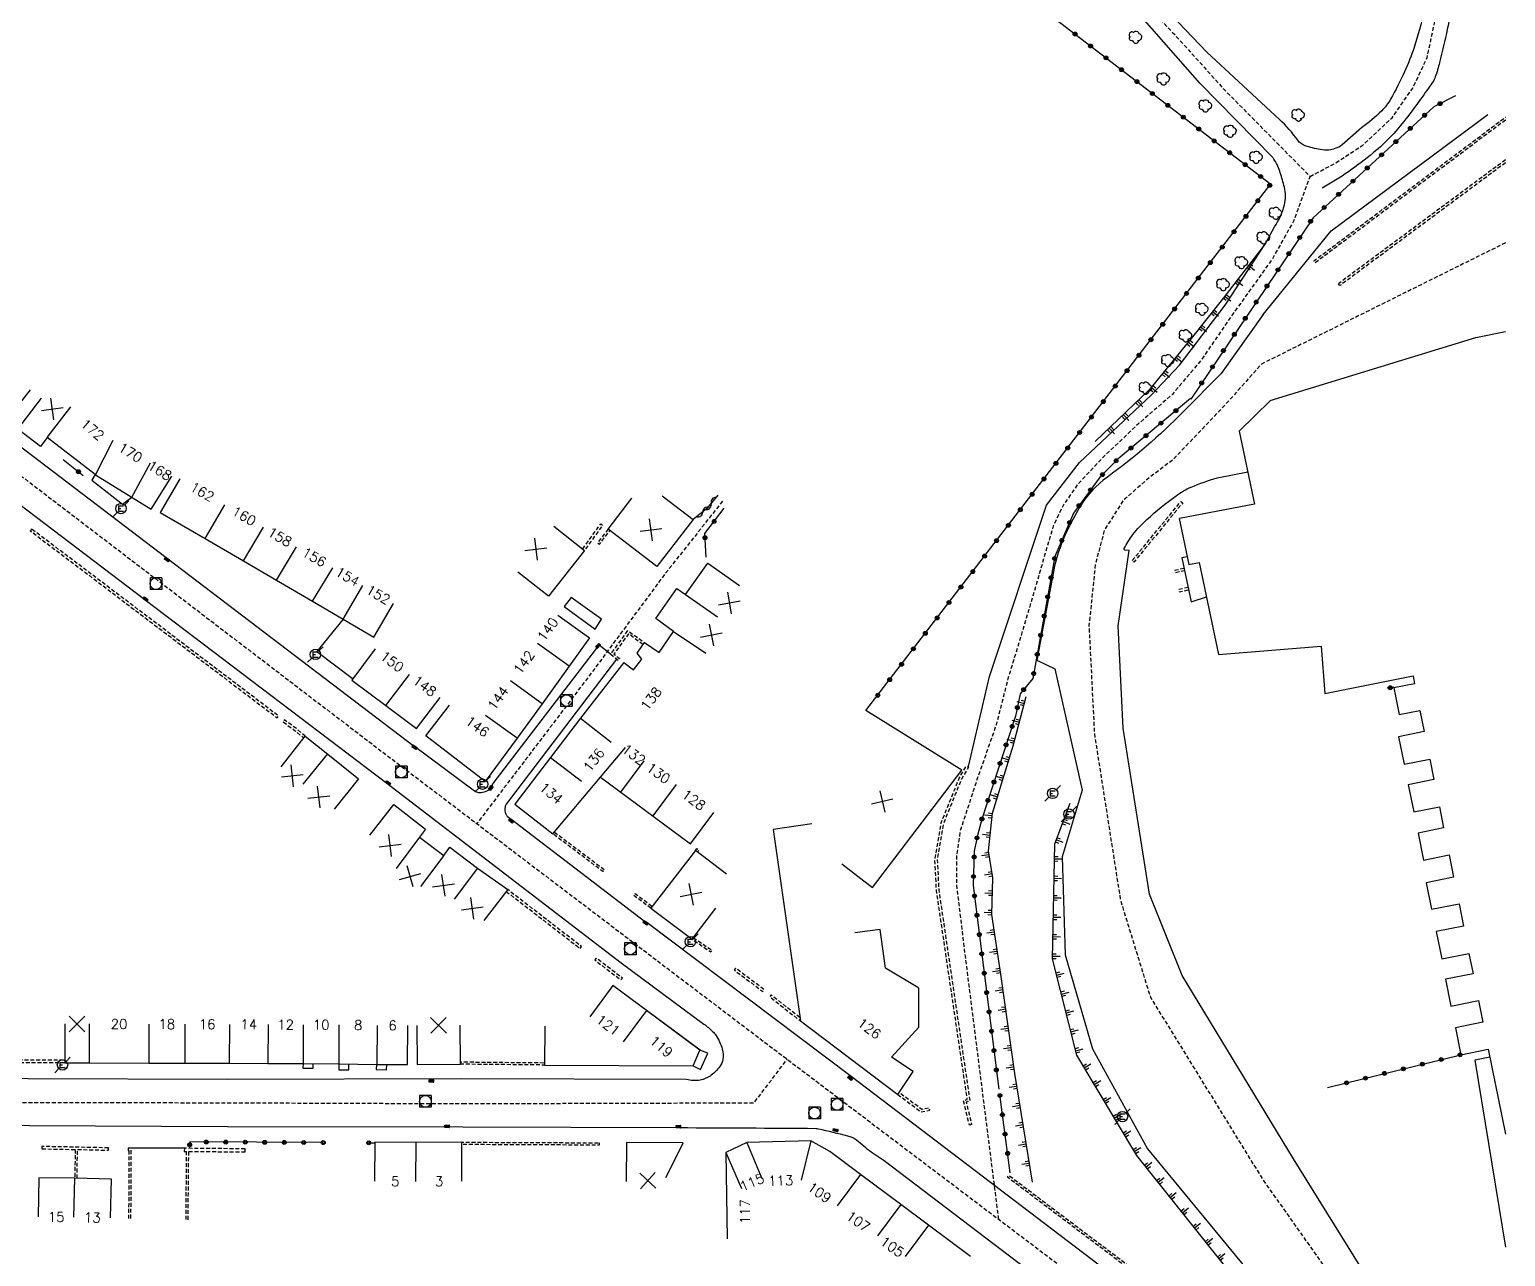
# Model space of a CAD drawing. Header units: millimetres. Extents: x 151000 to 152000, y 128000 to 129000.
# Drawn here: x 151810.7 to 152000, y 128462.5 to 128620 of the extents above; entities that cross this region are included whole.
import ezdxf
from ezdxf.enums import TextEntityAlignment as Align

# ---------------------------------------------------------------- set-up
doc = ezdxf.new("R2010")
doc.units = ezdxf.units.MM
doc.linetypes.add('DASHED', pattern=[0.75, 0.5, -0.25])
doc.layers.get('0').update_dxf_attribs({"linetype": 'CONTINUOUS'})
for name, color, linetype in [('W0001', 6, 'DASHED'), ('W0008', 7, 'CONTINUOUS'), ('W0100', 7, 'CONTINUOUS'), ('W0112', 1, 'DASHED'), ('W0211', 2, 'CONTINUOUS'), ('W0300', 7, 'CONTINUOUS'), ('W0302', 3, 'CONTINUOUS'), ('W0310', 3, 'CONTINUOUS'), ('W0322', 7, 'CONTINUOUS'), ('W0334', 7, 'CONTINUOUS'), ('W0400', 7, 'CONTINUOUS'), ('W0420', 7, 'CONTINUOUS'), ('W0471', 7, 'CONTINUOUS'), ('W0984', 7, 'CONTINUOUS'), ('W0991', 7, 'CONTINUOUS'), ('W1102', 7, 'CONTINUOUS')]:
    doc.layers.add(name, color=color, linetype=linetype)
doc.styles.get("Standard").update_dxf_attribs({"font": 'romans.shx', "width": 0.85})

# ---------------------------------------------------------------- blocks, each defined once
blk = doc.blocks.new('t991o')
at = {"color": 0, "linetype": 'Continuous'}
for p, q in [((-1, 1), (1, -1)), ((-1, -1), (1, 1))]:
    blk.add_line(p, q, dxfattribs=at)
blk = doc.blocks.new('t322o')
at = {"color": 0, "linetype": 'Continuous'}
for radius in [0.25, 0.15]:
    blk.add_circle((0, 0), radius, dxfattribs=at)
blk = doc.blocks.new('T420')
for p, q in [((0.75, 0.75), (-0.75, 0.75)), ((-0.75, 0.75), (-0.75, -0.75)), ((0.75, 0.75), (0.75, -0.75)), ((0.75, -0.75), (-0.75, -0.75))]:
    blk.add_line(p, q)
blk.add_ellipse((0, 0), major_axis=(-0.53, 0.53), ratio=1, start_param=3.926991, end_param=10.210176)
blk = doc.blocks.new('T400')
for p, q in [((-0.15, 0.3), (0.15, 0.3)), ((-0.15, -0.25), (-0.15, 0.3)), ((-0.15, 0.15), (0.15, 0.15)), ((-0.15, 0), (0.15, 0)), ((0.15, 0.3), (0.15, -0.25)), ((-0.15, -0.15), (0.15, -0.15)), ((-0.15, -0.25), (-0.15, -0.3)), ((-0.15, -0.3), (0.15, -0.3)), ((0.15, -0.3), (0.15, -0.25))]:
    blk.add_line(p, q)
blk = doc.blocks.new('T471')
for p, q in [((-0.333334, 0.333334), (-0.333334, -0.333334)), ((-0.333334, 0.333334), (0.333334, 0.333334)), ((-0.333334, 0), (0, 0)), ((0.500001, 0.500001), (1.000002, 1.000002)), ((-0.500001, -0.500001), (-1.000002, -1.000002)), ((-0.333334, -0.333334), (0.333334, -0.333334))]:
    blk.add_line(p, q)
blk.add_ellipse((0, 0), major_axis=(0.471405, 0.471405), ratio=1, start_param=5.4977871438, end_param=11.780972451)
blk = doc.blocks.new('t211o')
at = {"color": 0, "linetype": 'Continuous'}
for p, q in [((-0.29, 0.5), (-0.29, 0)), ((0, 1), (0, 0)), ((0.29, 0.5), (0.29, 0))]:
    blk.add_line(p, q, dxfattribs=at)
blk = doc.blocks.new('t310o')
at = {"color": 0, "linetype": 'Continuous'}
for centre, start, end in [((-0.5, 0.38), 216.8699, 323.1304), ((0.5, -0.37), 36.8699, 143.1303)]:
    blk.add_arc(centre, 0.625, start, end, dxfattribs=at)
blk = doc.blocks.new('T300')
for p, q in [((-0.8, 0.51), (-0.86, 0.34)), ((-0.86, 0.34), (-0.86, 0.17)), ((-0.86, 0.17), (-0.74, 0.06)), ((-0.69, 0.63), (-0.8, 0.51)), ((-0.8, -0.06), (-0.74, 0.06)), ((-0.74, 0.06), (-0.69, 0.11)), ((-0.57, 0.69), (-0.69, 0.63)), ((-0.46, 0.69), (-0.57, 0.69)), ((-0.29, 0.63), (-0.46, 0.69)), ((-0.29, 0.63), (-0.17, 0.74)), ((-0.23, 0.57), (-0.29, 0.63)), ((-0.17, 0.74), (-0.06, 0.8)), ((-0.06, 0.8), (0.06, 0.8)), ((0.06, 0.8), (0.23, 0.74)), ((0.23, 0.74), (0.34, 0.63)), ((0.34, 0.63), (0.4, 0.51)), ((0.46, 0.46), (0.34, 0.46)), ((0.4, 0.51), (0.4, 0.46)), ((0.57, 0.4), (0.46, 0.46)), ((0.57, 0.4), (0.69, 0.29)), ((0.69, 0.29), (0.74, 0.17)), ((0.74, 0.06), (0.69, -0.17)), ((0.74, 0.17), (0.74, 0.06)), ((-0.8, -0.17), (-0.8, -0.06)), ((-0.8, -0.23), (-0.8, -0.17)), ((-0.74, -0.34), (-0.8, -0.23)), ((-0.69, -0.4), (-0.74, -0.34)), ((-0.51, -0.46), (-0.69, -0.4)), ((-0.4, -0.46), (-0.51, -0.46)), ((-0.4, -0.46), (-0.34, -0.46)), ((-0.34, -0.46), (-0.34, -0.4)), ((-0.34, -0.51), (-0.34, -0.46)), ((-0.29, -0.63), (-0.34, -0.51)), ((-0.17, -0.74), (-0.29, -0.63)), ((-0.06, -0.8), (-0.17, -0.74)), ((0.06, -0.8), (-0.06, -0.8)), ((0.17, -0.74), (0.06, -0.8)), ((0.23, -0.69), (0.17, -0.74)), ((0.29, -0.46), (0.23, -0.46)), ((0.29, -0.63), (0.23, -0.69)), ((0.46, -0.4), (0.29, -0.46)), ((0.34, -0.51), (0.29, -0.63)), ((0.34, -0.51), (0.34, -0.46)), ((0.57, -0.34), (0.46, -0.4)), ((0.63, -0.29), (0.57, -0.34)), ((0.69, -0.17), (0.63, -0.29))]:
    blk.add_line(p, q)

msp = doc.modelspace()

# ---------------------------------------------------------------- linework, layer by layer
at = {"layer": 'W0001', "flags": 128}
for points in [[(151283.95, 129000), (151286.55, 128997.05), (151295.11, 128986.65), (151304.01, 128974.98), (151313.95, 128959.95), (151328.75, 128936.03), (151336.77, 128922.21), (151339.66, 128918.05), (151342.43, 128914.59), (151347.17, 128910.77), (151351.33, 128907.77), (151378.27, 128888.01), (151461.69, 128825.39), (151533.22, 128771.57), (151567.91, 128746.03), (151643.73, 128688.62), (151723.69, 128627.98), (151784.68, 128581.68), (151816.87, 128557.14), (151854.22, 128528.59), (151902.83, 128491.65), (151936.12, 128466.45), (151994.12, 128422.48), (152000, 128418.04)], [(151974.93, 128601.11), (151978.05, 128602.73), (151981.75, 128605.16), (151985.45, 128608.62), (151988.11, 128612.44), (151989.96, 128616.37), (151991.46, 128623.48), (151992.62, 128629.95), (151992.39, 128636.54), (151991.23, 128644.4), (151988.92, 128652.14), (151986.49, 128657.46), (151980.36, 128663), (151976.43, 128665.31), (151968.92, 128666.82), (151965.1, 128666.82), (151962.21, 128666.59), (151958.86, 128664.74), (151947.3, 128652.6), (151942.42, 128646.58), (151942.31, 128643.92), (151942.77, 128641.14), (151944.04, 128637.22), (151945.66, 128634.79), (151949.01, 128629.82), (151954.22, 128622.89), (151957.57, 128619.3), (151963.93, 128612.25), (151974.93, 128601.11), (151972.85, 128595.45), (151970.07, 128590.48), (151964.99, 128583.39), (151960.94, 128577.5), (151957.24, 128573.1), (151952.96, 128569.41), (151948.8, 128565.48), (151945.1, 128561.55), (151943.25, 128558.89), (151941.98, 128556.23), (151938.84, 128545.42), (151936.18, 128536.64), (151934.68, 128530.75), (151932.13, 128523.47), (151930.05, 128517.11), (151929.59, 128513.87), (151929.59, 128510.18), (151930.63, 128501.51), (151934.96, 128467.33)], [(152000, 128592.59), (151968.7, 128577.03), (151964.08, 128571.83), (151957.37, 128564.78), (151953.98, 128562.18), (151950.97, 128559.52), (151948.54, 128555.71), (151947.39, 128551.32), (151946.58, 128543.46), (151947.27, 128529.59), (151950.62, 128508.21), (151954.46, 128495.78), (151968.91, 128472.33), (151985.33, 128449.1), (151991.37, 128443.03), (151997.96, 128437.6), (152000, 128436.01)], [(151899.57, 128559.43), (151892.17, 128550.07), (151882.12, 128536.55), (151868.07, 128518.07)], [(151866.29, 128482.14), (151903.63, 128482.25), (151907.86, 128487.84)]]:
    msp.add_lwpolyline(points, dxfattribs=at)
msp.add_lwpolyline([(151373.46, 128486.78, 0.171487), (151384.63, 128482.83), (151396.94, 128482.84), (151431.35, 128482.82), (151466.36, 128482.76), (151510.55, 128482.74), (151540.64, 128482.68), (151571.01, 128482.7), (151609.38, 128482.69), (151650.43, 128482.69), (151681.12, 128482.59), (151699.72, 128482.55), (151759.1, 128482.38), (151810.49, 128482.3), (151836.03, 128482.25), (151866.29, 128482.14)], format="xyb", dxfattribs=at)
at = {"layer": 'W0008', "flags": 128}
for points in [[(151967.57, 128669.5), (151973.27, 128668.28), (151977.38, 128667.16, -0.024463), (151980.08, 128665.79, -0.051581), (151981.25, 128664.95, -0.01673), (151984.62, 128661.75, -0.0235), (151986.83, 128659.29, -0.022527), (151989.39, 128655.84, -0.044999), (151990.43, 128653.96, -0.036289), (151991.63, 128650.61, -0.021157), (151993, 128644.67, -0.003578), (151993.48, 128642, -0.004855), (151993.8, 128640.03, -0.02285), (151994.39, 128634.4, -0.03335), (151994.37, 128630.52, -0.024637), (151994, 128627.56, -0.009532), (151992.53, 128619.99, -0.008694), (151991.54, 128615.72, -0.019797), (151991, 128613.87, -0.071038), (151990.7, 128613.26, -0.008769), (151987.47, 128608.8, -0.057931), (151983.04, 128604.12, -0.046676), (151976.47, 128599.6)], [(151970.16, 128603.54), (151960.8, 128613.07), (151953.11, 128621.83), (151945.24, 128632.74), (151938.22, 128638.85, 0.004495), (151935.94, 128639.57, 0.00276), (151932.21, 128640.7, 0.011866), (151925.27, 128642.57, -0.019313), (151921.02, 128643.79, -0.121185), (151919.23, 128644.91, -0.058825), (151916.61, 128648.33, -0.077229), (151915.64, 128650.74, -0.054558), (151915.2, 128654.38, -0.29442), (151917.9, 128658.66, 0.358979), (151919.76, 128662.55, 0.038672), (151919.58, 128663.1, 0.027177), (151919.21, 128663.85)], [(151989.51, 128622.34, -0.034274), (151988.28, 128617.65, -0.025689), (151987.05, 128614.52, -0.022046), (151985.27, 128611.03, -0.067878), (151984.12, 128609.53, -0.037606), (151981.55, 128607.33), (151979.07, 128605.14, -0.049262), (151978.12, 128604.67, -0.067434), (151977.36, 128604.49, -0.066431), (151976.23, 128604.54, -0.037893), (151974.31, 128605.04, -0.157239), (151973.36, 128605.75, 0.051176), (151971, 128608.42), (151961.71, 128617.03), (151955.33, 128623.74)], [(151931.14, 128525.4), (151933.84, 128536.94), (151941.11, 128558.94), (151945.38, 128564.39), (151954.57, 128573.04), (151958.17, 128576.88), (151964.05, 128584.57), (151969.22, 128592.51), (151970.36, 128594.62, 0.09014), (151971.65, 128597.46, 0.125362), (151971.65, 128599.71, 0.013326), (151971.12, 128601.58, 0.028494), (151970.8, 128602.43, 0.023073), (151970.58, 128602.87, 0.015348), (151970.2, 128603.49)], [(151963.53, 128575.84), (151958.63, 128570.86, -0.0419), (151948.95, 128562.54, 0.101359), (151945.36, 128558.62, 0.027136), (151943.73, 128555.54, 0.05), (151942.22, 128551.31), (151939.89, 128539.04), (151942.21, 128537.94), (151945.72, 128522.34), (151943.14, 128513.82), (151943.52, 128501.23), (151947.01, 128489.18), (151954.09, 128476.35), (151966.73, 128460.97), (151977.52, 128449.23), (151981.63, 128445.56, 0.156232), (151984.47, 128444.26, -0.156232), (151987.32, 128442.96), (151995.27, 128435.72), (152000, 128432.39)], [(152000, 128439.3), (151987.6, 128451.24), (151972.79, 128475.05), (151958.54, 128498.58), (151954.33, 128509.02), (151950.98, 128530.33), (151950.33, 128543.45), (151951.72, 128553.09), (151951.2, 128553.16, -0.520317), (151951.09, 128553.36, -0.044081), (151952.22, 128555.15, -0.04667), (151954.01, 128557.09, -0.025343), (151957.76, 128560.14, -0.055359), (151959.7, 128561.25, -0.035037), (151963.03, 128562.43), (151966.94, 128563.21)], [(151825.53, 128546.77), (151856.54, 128523.24), (151886.56, 128500.21), (151897.19, 128492.34, -0.025524), (151898.31, 128491.41, -0.059941), (151898.71, 128490.94, -0.075554), (151899.54, 128489.14, -0.112684), (151899.61, 128487.81, -0.116843), (151899.24, 128486.91, -0.071899), (151898.14, 128485.79, -0.120394), (151896.69, 128485.16, -0.108966), (151894.96, 128485.23), (151866.1, 128485.3)], [(151883.41, 128540.57), (151870.1, 128523.2, -0.147272), (151869.62, 128522.42, -0.147272), (151868.79, 128522.04, -0.084636), (151868.18, 128522.06, -0.111044), (151867.75, 128522.25), (151860.05, 128527.98)], [(151885.99, 128539.16), (151871.83, 128520.58, 0.071929), (151871.69, 128520.22, 0.071929), (151871.66, 128519.83, 0.084872), (151871.78, 128519.29, 0.132966), (151872, 128519), (151872.61, 128518.54), (151873.69, 128517.7), (151889.76, 128505.43)], [(151973.25, 128410.32), (151986.37, 128411.14, 0.070259), (151987.13, 128411.21, 0.070259), (151987.84, 128411.5, 0.074444), (151988.6, 128412.11, 0.113774), (151988.92, 128412.67), (151990.05, 128416.59, 0.036777), (151990.25, 128417.79, 0.060093), (151990.24, 128418.55, 0.055581), (151989.8, 128420.21, 0.038789), (151988.74, 128422.43, 0.074683), (151988.19, 128423.13, 0.02512), (151986.16, 128424.84), (151978, 128431.1), (151944.42, 128456.46), (151920.3, 128474.78), (151918.66, 128475.89, -0.00803), (151916.77, 128477.45, 0.069142), (151916.21, 128477.78, 0.036094), (151915.65, 128477.97, 0.005513), (151911.9, 128478.88, 0.054905), (151911.57, 128478.92, 0.001055), (151893.98, 128479.02), (151866.28, 128479.13)]]:
    msp.add_lwpolyline(points, format="xyb", dxfattribs=at)
at = {"layer": 'W0008'}
for points in [[(151866.1, 128485.3), (151836.03, 128485.25), (151810.5, 128485.3), (151759.11, 128485.38), (151699.73, 128485.55), (151681.13, 128485.59), (151650.44, 128485.69), (151608.8, 128485.8, -0.087593), (151605.71, 128486.84, -0.222109), (151600.87, 128493.43, -0.234214), (151603.28, 128502.67), (151626.53, 128534.16), (151642.62, 128556.23), (151662.89, 128583.49), (151689.28, 128618.56)], [(151866.28, 128479.13), (151836.07, 128479.17), (151810.68, 128479.29), (151758.94, 128479.4), (151700.6, 128479.54), (151681.23, 128479.6), (151650.1, 128479.73), (151607.92, 128479.66, 0.23531), (151587.19, 128471.12, 0.108849), (151582.02, 128461.57), (151573.15, 128431.11), (151566.83, 128409.4), (151561.59, 128391.45, 0.313866)]]:
    msp.add_lwpolyline(points, format="xyb", dxfattribs=at)
at = {"layer": 'W0008', "flags": 128}
for points in [[(151740.59, 128618.79), (151740.59, 128618.79), (151770.63, 128595.94), (151783.97, 128585.92), (151799.11, 128574.36), (151828.38, 128552.1), (151860.08, 128527.98)], [(151825.49, 128546.79), (151796.41, 128568.85), (151790.21, 128573.6)], [(151819.13, 128562.85), (151818.68, 128562.13), (151822.6, 128559.05), (151823.8, 128559.96)], [(151959.18, 128552.3), (151958.49, 128552.16), (151959.7, 128546.54), (151961.64, 128547.18)], [(151880.17, 128547.08), (151879.27, 128545.91), (151883.22, 128543.01), (151884.04, 128544.31), (151880.16, 128547.08)], [(151850.92, 128544.29), (151847.55, 128540.17), (151852.07, 128536.72)], [(151885.23, 128539.77), (151883.91, 128540.84)], [(151981.24, 128436.08), (151949.87, 128459.91), (151916.06, 128485.62), (151889.76, 128505.46)], [(151895.81, 128486.98), (151896.76, 128486.53), (151897.69, 128488.6), (151896.65, 128489)], [(151998, 128488.12), (151996.08, 128487.73), (152000, 128463.74)]]:
    msp.add_lwpolyline(points, dxfattribs=at)
at = {"layer": 'W0100', "flags": 128}
for points in [[(151797.14, 128592.88), (151794.18, 128588.85), (151797.48, 128586.43), (151796.7, 128585.36), (151800.26, 128582.75), (151801.41, 128581.85), (151799.8, 128579.79), (151803.05, 128577.26), (151801.21, 128574.9), (151804.9, 128572.03), (151807.74, 128569.79), (151810.83, 128573.72)], [(151969.83, 128572.35), (151996.19, 128580.46), (152000, 128581.23)], [(151819.13, 128562.85), (151812.96, 128567.59), (151812.08, 128566.45), (151809.18, 128568.68), (151812.23, 128572.64)], [(151969.88, 128572.37), (151965.86, 128568.44), (151967.81, 128559.06), (151958.17, 128557.2)], [(151819.16, 128562.83), (151826.31, 128558.4), (151828.95, 128562.65)], [(151829.95, 128562.31), (151827.45, 128557.98), (151833.23, 128554.64), (151838.15, 128551.8), (151842.37, 128549.29), (151846.98, 128546.6), (151850.92, 128544.29), (151854.86, 128541.99), (151857.39, 128546.3)], [(151891.85, 128560.14), (151895.81, 128557.09), (151891.16, 128551.04), (151884.9, 128555.84), (151887.94, 128559.81)], [(151958.14, 128557.23), (151959.39, 128551.31), (151960.72, 128551.58), (151963.2, 128539.75), (151976.34, 128540.84), (151976.85, 128534.75), (151988.14, 128537.03), (151988.34, 128536.02), (151985.68, 128535.48), (151986.36, 128532.05), (151989.03, 128532.59), (151989.58, 128529.87), (151986.29, 128529.2), (151987, 128525.68), (151990.29, 128526.34), (151990.82, 128523.71), (151987.53, 128523.04), (151988.23, 128519.56), (151991.53, 128520.23), (151992.07, 128517.53), (151988.78, 128516.86), (151989.47, 128513.38), (151992.77, 128514.05), (151993.35, 128511.2), (151989.81, 128510.49), (151990.53, 128507.07), (151994.04, 128507.78), (151994.61, 128504.93), (151991.11, 128504.22), (151991.84, 128500.71), (151995.32, 128501.41), (151995.85, 128498.8), (151992.32, 128498.09), (151993.01, 128494.66), (151996.54, 128495.37), (151997.1, 128492.57), (151993.59, 128491.86), (151994.26, 128488.42), (151997.8, 128489.11), (152000, 128478.21)], [(151877.94, 128556.22), (151881.88, 128553.13), (151877.25, 128547.23), (151873.32, 128550.32)], [(151886.92, 128538.74), (151888.15, 128537.79), (151889.21, 128539.15), (151888.64, 128539.93), (151889.55, 128541.29), (151891.46, 128540.01), (151893.27, 128542.71), (151891.02, 128544.4), (151893.73, 128548.25), (151894.84, 128547.47), (151897.68, 128551.49), (151901.76, 128548.61)], [(151878.46, 128544.82), (151882.52, 128541.89), (151879.89, 128538.25), (151876.43, 128533.45), (151873.22, 128529.02), (151869.15, 128523.45), (151861.52, 128529.31), (151864.57, 128533.27)], [(151855.01, 128540.5), (151852.02, 128536.49), (151856.39, 128533.23), (151860.31, 128530.26), (151863.34, 128534.24)], [(151886.92, 128538.76), (151881.36, 128531.6), (151877.5, 128526.53), (151872.93, 128520.56), (151877.83, 128516.75), (151883.93, 128524.02), (151895.48, 128515.47), (151898.45, 128519.49)], [(151914.86, 128512.92), (151918.83, 128509.89), (151930.29, 128524.91), (151917.97, 128532.56)], [(151842.95, 128525.36), (151846.06, 128529.27), (151848.97, 128526.96), (151852.89, 128523.81), (151849.76, 128519.91)], [(151854.35, 128516.59), (151857.43, 128520.54), (151861.5, 128517.36), (151860.71, 128516.31), (151863.82, 128513.98), (151864.6, 128515.03), (151868.15, 128512.37), (151872.02, 128509.61), (151868.96, 128505.65)], [(151911.02, 128518.03), (151906.07, 128517.33), (151909.56, 128492.75), (151922.07, 128483.3)], [(151900.07, 128511.56), (151896.11, 128514.61), (151890.4, 128507.21), (151895.7, 128503.22), (151898.7, 128507.22)], [(151896.7, 128488.98), (151885.52, 128497.28), (151882.54, 128493.27)], [(151924.75, 128496.96), (151924.72, 128496.96)], [(151876.79, 128492.09), (151876.76, 128487.09), (151895.81, 128486.98), (151896.65, 128489), (151889.83, 128494.09)], [(151922.05, 128483.32), (151924.02, 128486.26)], [(151931.4, 128462.52), (151925.98, 128466.55), (151922.45, 128469.19), (151917.26, 128473.06), (151913.32, 128476), (151910.92, 128477.37), (151902.69, 128477.14)], [(151892.29, 128472.65), (151894.04, 128476.11), (151894.54, 128477.11), (151887.25, 128477.14), (151887.23, 128472.14)]]:
    msp.add_lwpolyline(points, dxfattribs=at)
at = {"layer": 'W0100'}
for points in [[(151815.23, 128492.37), (151815.21, 128487.37), (151818.33, 128487.36), (151825.98, 128487.35), (151830.59, 128487.32), (151836.31, 128487.31), (151841.27, 128487.29), (151845.77, 128487.27), (151850.36, 128487.25), (151855.22, 128487.18), (151859.19, 128487.16), (151859.22, 128492.16)], [(151860.38, 128492.15), (151860.42, 128487.15), (151865.96, 128487.2), (151865.92, 128492.2)], [(151866.16, 128472.19), (151866.12, 128477.19), (151860.28, 128477.15), (151854.96, 128477.18), (151854.93, 128472.18)], [(151821.08, 128467.47), (151821.19, 128472.46), (151816.5, 128472.57), (151811.87, 128472.63), (151811.81, 128467.63)]]:
    msp.add_lwpolyline(points, dxfattribs=at)
at = {"layer": 'W0112', "flags": 128}
for points in [[(152000, 128608.33), (151975.6, 128590.03), (151975.42, 128590.27), (152000, 128608.71)], [(152000, 128603.23), (151978.57, 128587.33), (151978.75, 128587.09), (151978.57, 128587.33)], [(152000, 128602.85), (151978.75, 128587.09)], [(151881.64, 128553.32), (151883.95, 128556.53), (151884.19, 128556.36), (151881.88, 128553.13)], [(151884.9, 128555.84), (151883.56, 128554.1), (151883.8, 128553.92), (151885.13, 128555.66)], [(151958.78, 128550.8), (151957.58, 128550.54), (151957.69, 128550.29), (151958.84, 128550.54)], [(151959.31, 128548.36), (151958.08, 128548.1), (151958.15, 128547.81), (151959.37, 128548.07)], [(151889.37, 128541.05), (151887.51, 128542.41), (151885.64, 128539.82), (151886.38, 128539.24), (151886.19, 128539), (151885.23, 128539.77), (151887.45, 128542.83), (151889.55, 128541.29)], [(151846.06, 128529.27), (151844.96, 128530.23), (151843.38, 128531.37), (151843.2, 128531.13), (151844.77, 128529.99), (151845.87, 128529.05)], [(151878.01, 128516.99), (151884.43, 128512.15), (151884.24, 128511.91), (151877.83, 128516.75)], [(151871.83, 128509.37), (151881.32, 128502.04), (151881.5, 128502.28), (151872.02, 128509.61)], [(151890.39, 128507.21), (151888.19, 128508.86), (151888.37, 128509.1), (151890.57, 128507.45)], [(151895.83, 128503.43), (151898.23, 128501.82), (151898.06, 128501.57), (151895.66, 128503.19)], [(151909.49, 128493.18), (151905.8, 128496.1), (151905.62, 128495.86), (151909.56, 128492.75)], [(151922.05, 128483.32), (151925.07, 128481.07), (151926.15, 128481.3), (151926.09, 128481.59), (151925.14, 128481.39), (151922.23, 128483.56)], [(152000, 128424.77), (151952.34, 128460.47), (151936.13, 128472.69), (151936.31, 128472.93), (151952.52, 128460.71), (152000, 128425.14)]]:
    msp.add_lwpolyline(points, dxfattribs=at)
for points in [[(151958.37, 128559.41), (151958.6, 128559.22), (151952.33, 128551.6), (151952.1, 128551.79)], [(151810.97, 128555.87), (151810.79, 128555.63), (151842.47, 128531.64), (151842.65, 128531.87)], [(151931.53, 128479.46), (151931.24, 128479.39), (151930.48, 128482.52), (151930.97, 128482.68), (151927.01, 128509.54), (151926.82, 128513.44), (151927.62, 128518.16), (151929.94, 128523.89), (151930.85, 128525.45), (151931.11, 128525.3), (151930.21, 128523.76), (151927.91, 128518.07), (151927.12, 128513.42), (151927.31, 128509.57), (151931.3, 128482.48), (151930.83, 128482.32)], [(151896.11, 128514.61), (151896.26, 128514.88), (151896.55, 128514.72), (151896.41, 128514.45)], [(151883.37, 128500.81), (151883.19, 128500.57), (151886.55, 128498.01), (151886.73, 128498.25)], [(151901.25, 128499.52), (151901.07, 128499.28), (151904.75, 128496.52), (151904.93, 128496.76)], [(151865.96, 128487.2), (151865.96, 128487.5), (151876.76, 128487.39), (151876.76, 128487.09)], [(151883.75, 128477.11), (151883.75, 128476.81), (151866.12, 128476.89), (151866.12, 128477.19)]]:
    msp.add_lwpolyline(points, close=True, dxfattribs=at)
at = {"layer": 'W0112'}
for points in [[(151815.21, 128487.37), (151802.55, 128487.39), (151802.55, 128487.79), (151815.21, 128487.77)], [(151816.78, 128472.56), (151816.85, 128476.25), (151820.8, 128476.17), (151820.81, 128476.47), (151812.28, 128476.64), (151812.27, 128476.34), (151816.56, 128476.26), (151816.49, 128472.57)], [(151823.7, 128467.41), (151823.74, 128476.43), (151823.34, 128476.41), (151823.36, 128476.11), (151823.44, 128476.12), (151823.4, 128467.41)], [(151831.03, 128467.24), (151831.11, 128476.01), (151838.34, 128475.94), (151838.34, 128476.34), (151830.55, 128476.41), (151830.54, 128476.01), (151830.8, 128476.01), (151830.72, 128467.25)]]:
    msp.add_lwpolyline(points, dxfattribs=at)
at = {"layer": 'W0211', "flags": 128}
for points in [[(151969.22, 128592.51), (151963.54, 128585.15), (151959.69, 128580.3), (151954.36, 128573.75), (151947.37, 128567.08)], [(151939.34, 128472.06), (151937.08, 128486), (151935.31, 128498.44), (151934.12, 128506.42), (151934.26, 128511.12), (151933.69, 128514.58), (151934.2, 128519.41), (151936.85, 128528.04), (151938.54, 128534.36)], [(151944.13, 128520.66), (151942.14, 128515.44), (151941.87, 128500.73), (151944.96, 128488.37), (151952.66, 128475.47), (151965.45, 128459.46), (151976.62, 128448.23)]]:
    msp.add_lwpolyline(points, dxfattribs=at)
at = {"layer": 'W0302'}
for p, q in [((151977.63, 128594.13), (151997.73, 128609.06)), ((151968.9, 128583.38), (151977.63, 128594.13)), ((151968.9, 128583.38), (151963.53, 128575.84))]:
    msp.add_line(p, q, dxfattribs=at)
at = {"layer": 'W0310', "flags": 128}
msp.add_lwpolyline([(151898.96, 128560.21), (151897.54, 128558.44), (151895.81, 128557.09)], dxfattribs=at)
at = {"layer": 'W0322', "flags": 128}
for points in [[(151969.9, 128600.09), (151936.56, 128625.69), (151909.03, 128646.67)], [(151993.57, 128611.43), (151990.8, 128610.04), (151975.32, 128595.8), (151959.63, 128572.54)], [(151917.97, 128532.56), (151954.01, 128579.49), (151969.92, 128600.15)], [(151959.58, 128572.6), (151950.34, 128564.89), (151948.02, 128562.57), (151944.58, 128557.88), (151942.21, 128552.32), (151939.38, 128536.7), (151937.77, 128534.73), (151937.16, 128531.86), (151932.84, 128518.64), (151932.27, 128516.53), (151931.87, 128514.52), (151931.73, 128510.13), (151935.01, 128483.98)], [(151814.99, 128564.77), (151817.57, 128562.75)], [(151897.49, 128552.25), (151897.3, 128555.28), (151899.78, 128558.52)], [(151985.69, 128535.58), (151984.81, 128535.43)], [(151977.19, 128484.21), (151994.26, 128488.42)], [(151936.49, 128473.27), (151935.13, 128483.29)]]:
    msp.add_lwpolyline(points, dxfattribs=at)
at = {"layer": 'W0322'}
for points in [[(151848.36, 128477.14), (151831.24, 128477.23), (151831.22, 128476.41)], [(151854.2, 128477.11), (151854.96, 128477.13)]]:
    msp.add_lwpolyline(points, dxfattribs=at)
at = {"layer": 'W0334'}
for points in [[(151845.77, 128487.27), (151845.75, 128486.68), (151847.06, 128486.67), (151847.06, 128487.26)], [(151850.36, 128487.25), (151850.35, 128486.46), (151851.64, 128486.46), (151851.65, 128487.23)], [(151855.18, 128487.18), (151855.17, 128486.51), (151856.49, 128486.46), (151856.5, 128487.17)], [(151830.55, 128476.41), (151823.74, 128476.43)]]:
    msp.add_lwpolyline(points, dxfattribs=at)
at = {"layer": 'W1102'}
for p, q in [((151812.96, 128567.59), (151816, 128571.56)), ((151819.16, 128562.83), (151821.43, 128567.28)), ((151823.8, 128559.96), (151826.19, 128564.34)), ((151833.23, 128554.64), (151835.73, 128558.97)), ((151838.15, 128551.8), (151840.7, 128556.1)), ((151842.37, 128549.29), (151844.93, 128553.58)), ((151846.98, 128546.6), (151849.58, 128550.87)), ((151850.92, 128544.29), (151853.45, 128548.61)), ((151894.84, 128547.47), (151898.93, 128544.59)), ((151893.27, 128542.71), (151897.43, 128539.94)), ((151879.89, 128538.25), (151875.83, 128541.17)), ((151856.39, 128533.23), (151859.41, 128537.22)), ((151876.43, 128533.45), (151872.38, 128536.38)), ((151873.22, 128529.02), (151869.17, 128531.95)), ((151881.36, 128531.6), (151885.31, 128528.53)), ((151848.89, 128527.02), (151845.76, 128523.12)), ((151877.5, 128526.53), (151881.47, 128523.5)), ((151883.93, 128524.02), (151887.15, 128527.85)), ((151889.48, 128526.13), (151886.51, 128522.11)), ((151893.63, 128523.07), (151890.65, 128519.05)), ((151860.71, 128516.31), (151857.71, 128512.31)), ((151863.82, 128513.98), (151860.82, 128509.98)), ((151868.15, 128512.37), (151865.15, 128508.37)), ((151919.8, 128504.49), (151916.53, 128504.05)), ((151920.48, 128499.54), (151919.8, 128504.49)), ((151924.42, 128497.16), (151920.48, 128499.54)), ((151924.75, 128496.96), (151924.42, 128497.16)), ((151924.75, 128491.96), (151924.75, 128496.96)), ((151818.34, 128492.36), (151818.33, 128487.36)), ((151825.99, 128492.35), (151825.98, 128487.35)), ((151830.61, 128492.32), (151830.59, 128487.32)), ((151889.83, 128494.09), (151886.84, 128490.08)), ((151836.33, 128492.31), (151836.31, 128487.31)), ((151841.29, 128492.29), (151841.27, 128487.29)), ((151845.8, 128492.27), (151845.77, 128487.27)), ((151850.38, 128492.25), (151850.36, 128487.25)), ((151855.3, 128492.18), (151855.22, 128487.18)), ((151921.27, 128488.1), (151924.75, 128491.96)), ((151924.02, 128486.26), (151921.27, 128488.1)), ((151910.92, 128477.37), (151909.65, 128472.34)), ((151860.26, 128472.15), (151860.28, 128477.15)), ((151902.69, 128477.14), (151900.02, 128475.86)), ((151900.02, 128475.86), (151900.17, 128464.77)), ((151900.02, 128475.86), (151901.99, 128471.27)), ((151902.69, 128477.14), (151904.62, 128472.53)), ((151816.39, 128467.57), (151816.5, 128472.57)), ((151917.27, 128473.05), (151914.28, 128469.04)), ((151922.45, 128469.19), (151919.47, 128465.18)), ((151925.98, 128466.55), (151923, 128462.53))]:
    msp.add_line(p, q, dxfattribs=at)

# ---------------------------------------------------------------- block references
at = {"layer": 'W0211'}
for p, rotation in [((151967.02, 128589.66), 232.3027902061489), ((151965.5, 128587.68), 232.3027902061489), ((151963.97, 128585.71), 232.3027902061489), ((151962.42, 128583.74), 231.566382860001), ((151960.87, 128581.78), 231.566382860001), ((151959.31, 128579.83), 230.8687894526132), ((151957.73, 128577.89), 230.8687894526132), ((151956.15, 128575.95), 230.8687894526132), ((151954.57, 128574.01), 230.8687894526132), ((151952.8, 128572.26), 223.6670388550225), ((151950.99, 128570.53), 223.6670388550225), ((151949.18, 128568.8), 223.6670388550225), ((151938.31, 128533.49), 75.0569534252573), ((151937.66, 128531.08), 75.0569534252573), ((151937.02, 128528.66), 75.0569534252573), ((151936.3, 128526.27), 72.90496746853319), ((151935.57, 128523.88), 72.90496746853319), ((151934.84, 128521.49), 72.90496746853319), ((151934.16, 128519.09), 84.00427554352186), ((151933.9, 128516.6), 84.00427554352186), ((151943.24, 128518.32), 249.1750646280813), ((151942.35, 128515.98), 249.1750646280813), ((151933.77, 128514.12), 99.40857635873513), ((151942.11, 128513.52), 268.9261877578471), ((151934.17, 128511.65), 99.40857635873513), ((151942.06, 128511.02), 268.9261877578471), ((151934.2, 128509.16), 88.3024744605158), ((151942.01, 128508.52), 268.9261877578471), ((151934.13, 128506.66), 88.3024744605158), ((151941.97, 128506.02), 268.9261877578471), ((151934.45, 128504.18), 98.47910214740239), ((151941.92, 128503.52), 268.9261877578471), ((151934.82, 128501.71), 98.47910214740239), ((151941.87, 128501.02), 268.9261877578471), ((151935.19, 128499.24), 98.47910214740239), ((151942.4, 128498.59), 284.0447465411608), ((151935.55, 128496.77), 98.10019594872867), ((151943.01, 128496.16), 284.0447465411608), ((151935.9, 128494.29), 98.10019594872867), ((151943.62, 128493.74), 284.0447465411608), ((151936.25, 128491.82), 98.10019594872867), ((151944.22, 128491.31), 284.0447465411608), ((151936.61, 128489.34), 98.10019594872867), ((151944.83, 128488.89), 284.0447465411608), ((151936.96, 128486.86), 98.10019594872867), ((151945.97, 128486.68), 300.8550764933274), ((151947.25, 128484.54), 300.8550764933274), ((151937.34, 128484.39), 99.21194652025265), ((151948.53, 128482.39), 300.8550764933274), ((151937.74, 128481.93), 99.21194652025265), ((151949.81, 128480.24), 300.8550764933274), ((151938.14, 128479.46), 99.21194652025265), ((151938.54, 128476.99), 99.21194652025265), ((151951.1, 128478.1), 300.8550764933274), ((151952.38, 128475.95), 300.8550764933274), ((151938.94, 128474.52), 99.21194652025265), ((151953.88, 128473.96), 308.5941418192856), ((151955.44, 128472), 308.5941418192856), ((151957, 128470.05), 308.5941418192856), ((151958.56, 128468.09), 308.5941418192856), ((151960.11, 128466.14), 308.5941418192856), ((151961.67, 128464.19), 308.5941418192856), ((151963.23, 128462.23), 308.5941418192856)]:
    msp.add_blockref('t211o', p, dxfattribs=dict(at, rotation=rotation))
at = {"layer": 'W0300'}
for p in [(151952.58, 128618.96), (151956.15, 128613.6), (151961.54, 128610.15), (151973.45, 128608.97), (151964.7, 128606.88), (151968.04, 128603.55), (151970.55, 128596.36), (151968.98, 128593.23), (151966.16, 128590.05), (151963.81, 128587.21), (151961.1, 128584.05), (151958.99, 128580.65), (151956.73, 128577.46), (151953.86, 128573.94)]:
    msp.add_blockref('T300', p, dxfattribs=at)
at = {"layer": 'W0310'}
for p, rotation in [((151897.04, 128558.05), 217.9738104001208), ((151898.12, 128559.16), 231.2707653009951)]:
    msp.add_blockref('t310o', p, dxfattribs=dict(at, rotation=rotation))
at = {"layer": 'W0322'}
for p, rotation in [((151944.8, 128619.37), 142.480104506947), ((151946.78, 128617.84), 142.480104506947), ((151948.76, 128616.32), 142.480104506947), ((151950.75, 128614.8), 142.480104506947), ((151952.73, 128613.28), 142.480104506947), ((151954.71, 128611.75), 142.480104506947), ((151956.69, 128610.23), 142.480104506947), ((151991.61, 128610.44), 206.6452648851714), ((151958.68, 128608.71), 142.480104506947), ((151989.63, 128608.96), 222.5807238731452), ((151960.66, 128607.19), 142.480104506947), ((151962.64, 128605.66), 142.480104506947), ((151985.95, 128605.57), 222.5807238731452), ((151987.79, 128607.27), 222.5807238731452), ((151964.63, 128604.14), 142.480104506947), ((151984.11, 128603.88), 222.5807238731452), ((151966.61, 128602.62), 142.480104506947), ((151982.27, 128602.19), 222.5807238731452), ((151968.59, 128601.1), 142.480104506947), ((151969.77, 128599.96), 52.40973304062339), ((151980.43, 128600.5), 222.5807238731452), ((151968.24, 128597.98), 52.40973304062339), ((151978.59, 128598.81), 222.5807238731452), ((151976.74, 128597.12), 222.5807238731452), ((151966.72, 128595.99), 52.40973304062339), ((151975, 128595.34), 236.0119305295416), ((151965.19, 128594.01), 52.40973304062339), ((151973.61, 128593.27), 236.0119305295416), ((151963.67, 128592.03), 52.40973304062339), ((151972.21, 128591.19), 236.0119305295416), ((151962.14, 128590.05), 52.40973304062339), ((151970.81, 128589.12), 236.0119305295416), ((151960.62, 128588.07), 52.40973304062339), ((151969.41, 128587.05), 236.0119305295416), ((151959.09, 128586.09), 52.40973304062339), ((151968.02, 128584.98), 236.0119305295416), ((151957.57, 128584.11), 52.40973304062339), ((151966.62, 128582.9), 236.0119305295416), ((151956.04, 128582.13), 52.40973304062339), ((151954.52, 128580.15), 52.40973304062339), ((151965.22, 128580.83), 236.0119305295416), ((151952.99, 128578.16), 52.47639973682587), ((151963.82, 128578.76), 236.0119305295416), ((151951.47, 128576.18), 52.47639973682587), ((151962.42, 128576.68), 236.0119305295416), ((151949.95, 128574.2), 52.47639973682587), ((151961.03, 128574.61), 236.0119305295416), ((151948.43, 128572.22), 52.47639973682587), ((151946.9, 128570.23), 52.47639973682587), ((151957.73, 128571.05), 219.8398299665224), ((151945.38, 128568.25), 52.47639973682587), ((151953.89, 128567.85), 219.8398299665224), ((151955.81, 128569.45), 219.8398299665224), ((151943.86, 128566.27), 52.47639973682587), ((151951.97, 128566.25), 219.8398299665224), ((151942.34, 128564.29), 52.47639973682587), ((151950.07, 128564.62), 224.9975322688345), ((151816.96, 128563.23), 321.8900007434786), ((151940.81, 128562.3), 52.47639973682587), ((151948.31, 128562.85), 224.9975322688345), ((151939.29, 128560.32), 52.47639973682587), ((151946.78, 128560.88), 233.6835143165302), ((151937.77, 128558.34), 52.47639973682587), ((151945.3, 128558.86), 233.6835143165302), ((151898.5, 128556.84), 52.49059621225546), ((151936.25, 128556.35), 52.47639973682587), ((151944.08, 128556.7), 246.9572674144746), ((151897.33, 128554.75), 93.60706045122996), ((151934.72, 128554.37), 52.47639973682587), ((151943.1, 128554.4), 246.9572674144746), ((151933.2, 128552.39), 52.47639973682587), ((151942.17, 128552.08), 259.7189552370281), ((151931.68, 128550.41), 52.47639973682587), ((151941.72, 128549.62), 259.7189552370281), ((151930.15, 128548.42), 52.47639973682587), ((151941.28, 128547.16), 259.7189552370281), ((151928.63, 128546.44), 52.47639973682587), ((151927.11, 128544.46), 52.47639973682587), ((151940.83, 128544.7), 259.7189552370281), ((151925.59, 128542.48), 52.47639973682587), ((151940.38, 128542.24), 259.7189552370281), ((151924.06, 128540.49), 52.47639973682587), ((151939.94, 128539.78), 259.7189552370281), ((151922.54, 128538.51), 52.47639973682587), ((151921.02, 128536.53), 52.47639973682587), ((151939.49, 128537.32), 259.7189552370281), ((151919.5, 128534.54), 52.47639973682587), ((151938.2, 128535.26), 230.6903028048886), ((151985.22, 128535.5), 12.08377254110023), ((151937.39, 128532.95), 258.1135536094203), ((151936.73, 128530.54), 251.8966661012502), ((151935.95, 128528.17), 251.8966661012502), ((151935.18, 128525.79), 251.8966661012502), ((151934.4, 128523.41), 251.8966661012502), ((151933.62, 128521.04), 251.8966661012502), ((151932.85, 128518.66), 251.8966661012502), ((151932.21, 128516.24), 258.7421281797232), ((151931.85, 128513.78), 268.1846159981908), ((151931.77, 128511.28), 268.1846159981908), ((151931.9, 128508.79), 277.151233684708), ((151932.21, 128506.31), 277.151233684708), ((151932.52, 128503.83), 277.151233684708), ((151932.83, 128501.35), 277.151233684708), ((151933.14, 128498.87), 277.151233684708), ((151933.45, 128496.39), 277.151233684708), ((151933.77, 128493.91), 277.151233684708), ((151934.08, 128491.43), 277.151233684708), ((151934.39, 128488.95), 277.151233684708), ((151994.18, 128488.4), 13.86164802134967), ((151934.7, 128486.46), 277.151233684708), ((151986.9, 128486.6), 13.86164802134967), ((151989.33, 128487.2), 13.86164802134967), ((151991.76, 128487.8), 13.86164802134967), ((151979.62, 128484.81), 13.86164802134967), ((151982.05, 128485.41), 13.86164802134967), ((151984.47, 128486.01), 13.86164802134967), ((151935.15, 128483.18), 97.69409253416727), ((151935.48, 128480.71), 97.69409253416727), ((151833.36, 128477.21), 179.6975372491316), ((151835.86, 128477.2), 179.6975372491316), ((151838.36, 128477.19), 179.6975372491316), ((151840.86, 128477.17), 179.6975372491316), ((151843.36, 128477.16), 179.6975372491316), ((151845.86, 128477.15), 179.6975372491316), ((151848.36, 128477.14), 179.6975372491316), ((151854.2, 128477.11), 1.758398012150375), ((151935.82, 128478.23), 97.69409253416727), ((151831.23, 128476.85), 268.8100948255695), ((151936.15, 128475.75), 97.69409253416727)]:
    msp.add_blockref('t322o', p, dxfattribs=dict(at, rotation=rotation))
at = {"layer": 'W0400'}
for p, rotation in [((151828.31, 128551.96), 233.2718581135579), ((151825.59, 128546.86), 53.27102773430508), ((151883.61, 128540.88), 315), ((151860.07, 128527.87), 238.1376857197736), ((151856.69, 128523.28), 55.59924583649401), ((151869.84, 128522.63), 143.4604331711985), ((151872.44, 128518.44), 232.1798847438438), ((151889.7, 128505.34), 234.1539362156299), ((151862.24, 128485.06), 89.89386956065735), ((151915.94, 128485.41), 231.7703574857682), ((151864.26, 128479.24), 89.89386956065735), ((151893.94, 128479.19), 90), ((151914.09, 128478.73), 79.2569952610911)]:
    msp.add_blockref('T400', p, dxfattribs=dict(at, rotation=rotation))
at = {"layer": 'W0420'}
for p in [(151826.9, 128548.86), (151879.56, 128533.86), (151858.37, 128524.7), (151887.75, 128502), (151914.27, 128482.03), (151911.38, 128480.92)]:
    msp.add_blockref('T420', p, dxfattribs=at)
at = {"layer": 'W0420', "rotation": 359.8262816602095}
msp.add_blockref('T420', (151861.47, 128482.43), dxfattribs=at)
at = {"layer": 'W0471'}
for p in [(151822.42, 128558.49), (151847.36, 128539.77), (151868.8, 128523.13), (151941.92, 128521.95), (151944.01, 128519.29), (151895.46, 128502.92), (151950.88, 128480.48)]:
    msp.add_blockref('T471', p, dxfattribs=at)
at = {"layer": 'W0471', "rotation": 359.8833305102536}
msp.add_blockref('T471', (151814.92, 128487.1), dxfattribs=at)
at = {"layer": 'W0991'}
for p, rotation in [((151813.62, 128571.26), 52.43474994619989), ((151890.41, 128555.77), 52.42450021348275), ((151875.63, 128553.27), 321.8791707563752), ((151900.45, 128546.39), 324.8159447666776), ((151898.15, 128542.28), 326.2748438809983), ((151844.4, 128524.21), 51.42829014788331), ((151847.8, 128521.48), 51.27197594353), ((151920.06, 128520.91), 328.1625149267567), ((151856.96, 128515.25), 52.05334086281031), ((151859.51, 128511.3), 60.72660417385418), ((151863.79, 128510.15), 53.15516567081322), ((151895.53, 128508.98), 326.6218503985506), ((151867.49, 128507.19), 53.15516567147661), ((151816.78, 128492.36), 89.81469816124337), ((151863.15, 128492.18), 270.4792970611693), ((151890, 128472.25), 272.3536802974738)]:
    msp.add_blockref('t991o', p, dxfattribs=dict(at, rotation=rotation))

# ---------------------------------------------------------------- texts
at = {"layer": 'W0984'}
for s, rotation, p in [('172', 319.8798, (151818.77, 128568.62)), ('170', 328.2252, (151823.63, 128565.68)), ('168', 328.2252, (151827.39, 128563.37)), ('162', 330.0026, (151832.84, 128560.64)), ('160', 330.0026, (151838.2, 128557.54)), ('158', 330.0026, (151842.79, 128554.85)), ('156', 330.0026, (151847.21, 128552.26)), ('154', 330.0026, (151851.48, 128549.76)), ('152', 330.0026, (151855.42, 128547.45)), ('140', 54.0819, (151877.15, 128543)), ('150', 323.3223, (151857.2, 128538.86)), ('142', 54.0819, (151874.1, 128538.77)), ('148', 323.3223, (151861.37, 128535.73)), ('144', 54.0819, (151870.78, 128534.17)), ('138', 52.6154, (151890.42, 128534.1)), ('146', 323.8206, (151868.13, 128530.53)), ('136', 52.6154, (151883.07, 128526.24)), ('132', 323.4668, (151888.2, 128526.93)), ('130', 323.4668, (151891.36, 128524.54)), ('134', 319.9629, (151877.6, 128521.97)), ('128', 323.4668, (151895.89, 128521.12)), ('121', 323.3853, (151884.9, 128492.21)), ('126', 323.3312, (151918.4, 128491.78)), ('119', 319.9147, (151891.72, 128489.46)), ('115', 23.195, (151903.36, 128472.05)), ('113', 1.6431, (151907.04, 128472.26)), ('109', 324.8095, (151912.01, 128470.73)), ('117', 90, (151902.45, 128468.28)), ('107', 324.8095, (151916.99, 128467.02)), ('105', 324.8095, (151921.35, 128463.77))]:
    msp.add_text(s, height=1.25, rotation=rotation, dxfattribs=at).set_placement(p, align=Align.MIDDLE)
at = {"layer": 'W0991'}
for s, rotation, p in [('20', 359.9144, (151822.17, 128492.35)), ('18', 359.7154, (151828.3, 128492.34)), ('16', 359.8199, (151833.47, 128492.32)), ('14', 359.8273, (151838.81, 128492.3)), ('12', 359.7086, (151843.55, 128492.28)), ('10', 359.8009, (151848.1, 128492.26)), ('8', 359.1547, (151852.84, 128492.22)), ('6', 359.6625, (151857.25, 128492.17)), ('5', 359.6754, (151857.6, 128472.17)), ('3', 0.4055, (151863.22, 128472.17)), ('15', 359.2837, (151814.11, 128467.6)), ('13', 358.719, (151818.75, 128467.52))]:
    msp.add_text(s, height=1.25, rotation=rotation, dxfattribs=at).set_placement(p, align=Align.MIDDLE)

doc.saveas('drawing.dxf')
